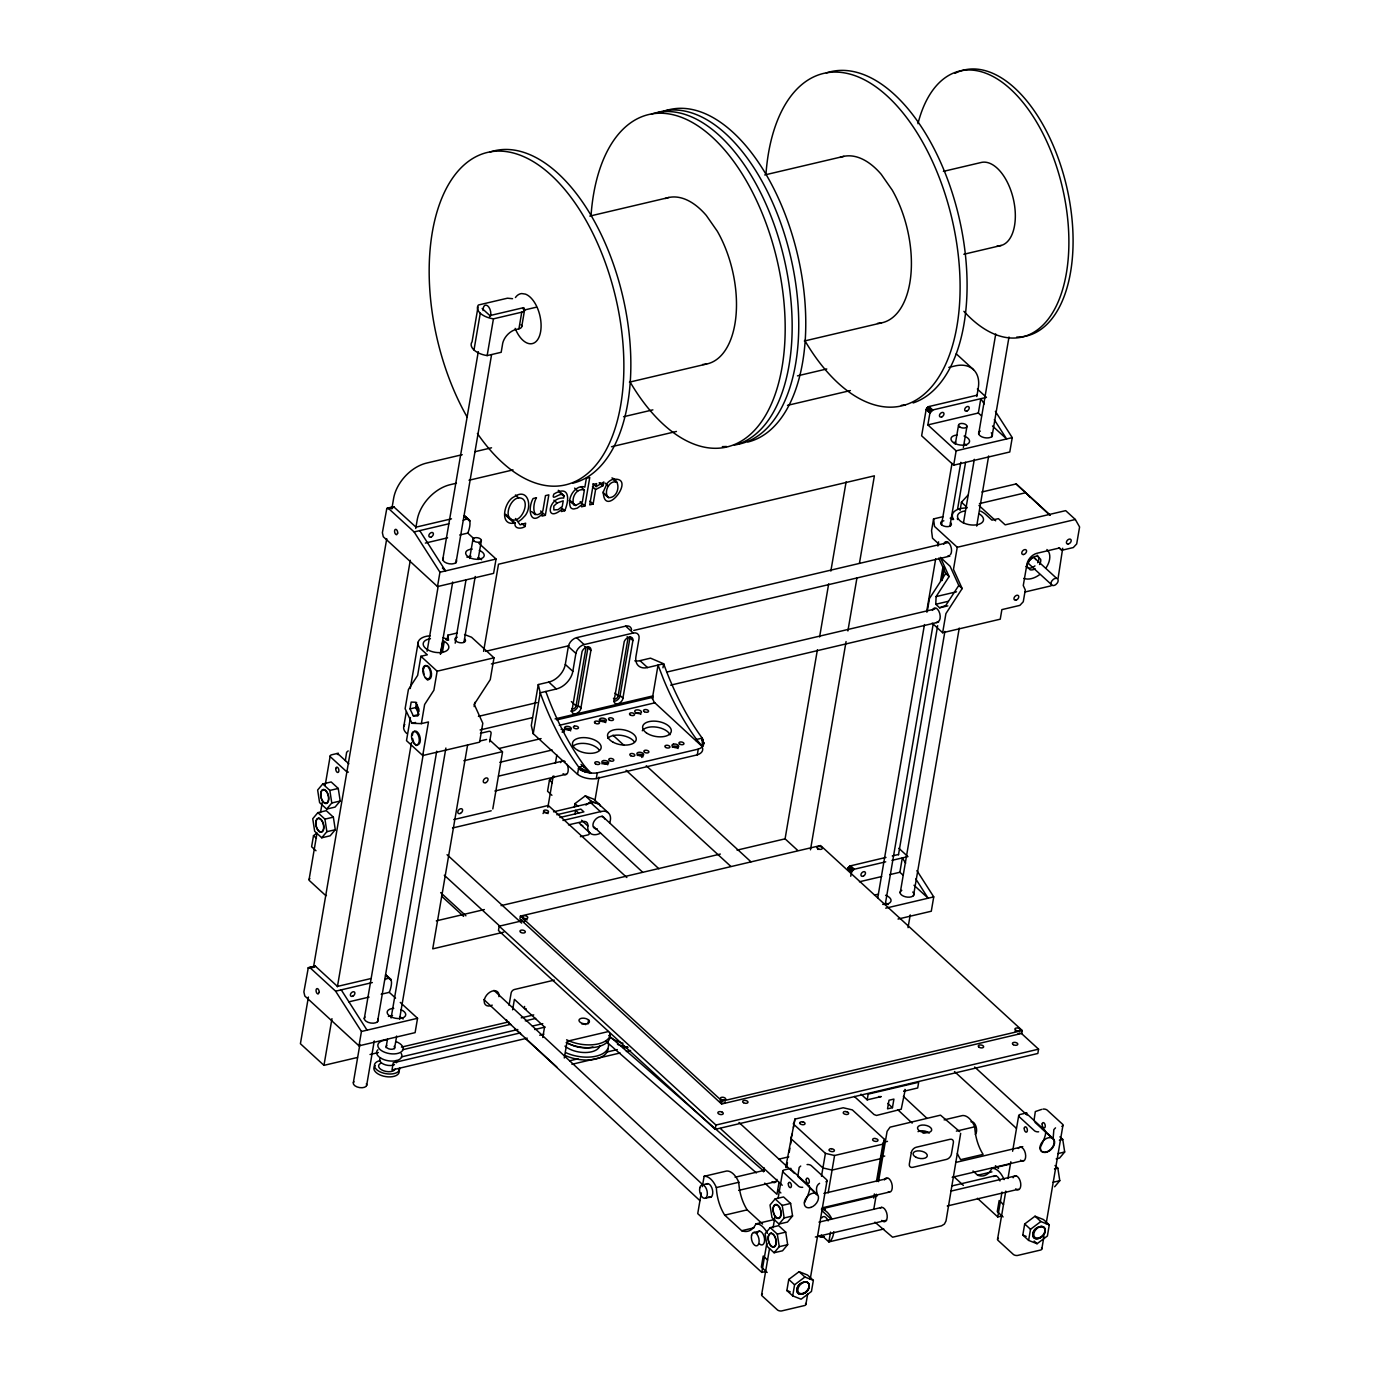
<?xml version="1.0" encoding="UTF-8"?>
<svg xmlns="http://www.w3.org/2000/svg" width="1380" height="1380" viewBox="0 0 1380 1380"><rect width="100%" height="100%" fill="white"/><g stroke="black" fill="none" stroke-linecap="round" stroke-linejoin="round"><path stroke-width="1.5" d="M505.632 514.309L515.068 522.951C513.722 529.144 521.588 529.092 525.09 526.47L525.642 523.175L520.122 524.831L515.465 518.5M338.1 754.636L336.944 753.532M570.682 711.062A5.572 3.692 -47.5 0 0 577.875 706.629L588.087 646.806M590.882 650.428L590.916 649.394A5.572 3.692 -47.5 0 0 587.104 646.979A5.572 3.692 -47.5 0 0 582.084 651.481L571.855 711.304A5.572 3.692 -47.5 0 0 575.684 713.736A5.572 3.692 -47.5 0 0 580.704 709.234L590.882 650.428L588.053 647.841M613.807 701.299A5.486 3.64 -47.5 0 0 619.879 696.745L630.108 636.939M632.885 640.562L632.937 639.544A5.486 3.64 -47.5 0 0 629.159 637.146A5.486 3.64 -47.5 0 0 624.226 641.579L614.014 701.385A5.486 3.64 -47.5 0 0 617.774 703.766A5.486 3.64 -47.5 0 0 622.708 699.332L632.885 640.562L630.056 637.957M790.671 1169.792L789.515 1168.688M1026.599 1114.298L1025.444 1113.212M947.853 605.872L939.625 607.804L935.761 604.268L936.106 596.591L949.112 576.564L940.418 557.399L950.096 566.266L958.79 585.431L962.17 588.553L945.921 613.582L942.644 632.73L1000.241 619.189L1001.88 609.615L1019.889 605.372L1023.27 601.749L1025.288 589.967L1023.27 585.534L1026.944 564.127A10.522 6.969 -47.5 0 1 1037.087 553.242L1059.409 547.998L1061.789 550.275L1073.312 547.55L1076.693 543.927L1079.591 526.988L1075.348 519.501L1065.67 510.635L1005.175 524.849L998.413 518.639L991.927 520.157L985.631 514.395A18.406 9.626 9.7 0 0 980.628 511.118M563.903 496.334L563.696 498.059C548.153 496.559 544.324 524.245 561.764 509.358L561.384 511.532L564.748 510.738C569.923 498.611 569.147 484.725 553.863 494.075C550.292 502.941 562.54 489.538 563.903 496.334L559.193 492.005M799.745 1123.079L800.02 1122.389A2.76 1.449 9.7 0 1 802.125 1121.75M395.56 998.102L389.281 992.341C391.385 987.562 394.525 974.125 384.779 979.628M474.065 538.856L467.786 533.094C469.873 528.316 473.03 514.878 463.283 520.381M316.952 833.072L313.502 835.659L311.604 846.751L315.986 850.753M309.068 879.629L316.952 833.52M320.522 812.561L322.316 802.091M325.18 785.324L330.2 755.964M308.396 997.05L300.409 1043.728L323.972 1065.343L357.472 1057.459M386.745 538.683L313.467 967.328L309.758 968.191M391.817 508.979L393.628 498.37A34.155 22.632 -47.5 0 1 426.593 463.076L462.214 454.693M323.972 1065.343L331.959 1018.664M337.393 986.821L410.291 560.297M415.742 528.471L417.191 519.984A34.155 22.632 -47.5 0 1 450.156 484.691L456.435 483.207M403.771 726.536L406.289 711.752M410.274 688.517L418.226 642.045M477.998 307.05L472.081 341.757A17.078 8.918 9.7 0 0 487.157 355.591L501.182 352.297L502.406 345.121A14.093 9.332 -47.5 0 1 517.241 329.234L518.914 328.837A6.486 3.398 9.7 0 0 521.123 324.766M410.015 708.889L411.171 702.092L415.622 702.248L418.916 709.182L417.743 715.996L413.293 715.841L410.015 708.889L415.69 707.561L416.57 702.455M410.429 717.548L406.496 740.646L422.729 755.533L479.584 742.164L482.81 723.258L474.22 704.335L490.262 679.633L493.988 657.812L471.546 637.232L464.525 634.524M430.18 635.801A18.164 9.488 9.7 0 0 421.09 649.1L427.3 654.793L420.9 656.293L417.657 675.338L408.394 689.603L405.116 708.734L412.016 723.31L421.366 723.62L428.473 721.947L422.729 755.533M473.995 350.003L480.275 313.243M358.99 1045.833L361.439 1031.481L335.616 991.185L309.931 967.639L308.292 967.777L303.876 991.944L304.808 995.998L358.99 1045.833L415.104 1032.637L417.554 1018.285L400.269 1002.432M437.495 586.569L439.944 572.217L414.121 531.938L388.436 508.392L386.797 508.53L382.381 532.697L383.295 536.751L437.495 586.569L493.591 573.373L496.058 559.038L478.774 543.185M353.366 1082.541L359.904 1044.298M364.268 1018.802L411.481 742.595M427.093 651.239L437.978 587.5M442.704 559.866L478.291 351.659M421.366 723.62L424.626 704.49L433.889 690.224L437.149 671.198L420.9 656.293M487.157 355.591L493.436 318.849A17.078 8.918 9.7 0 1 478.36 305.014L507.443 298.201L512.549 298.701M366.632 1085.56L374.256 1040.951M377.534 1021.821L423.281 754.118M440.358 654.258L452.709 582.015M455.969 562.902L491.573 354.677M440.617 653.913L442.756 641.372L444.136 642.08L442.359 652.533M447.224 639.061L447.879 635.18L457.349 632.954M386.038 1047.662L387.487 1039.192M391.109 1018.009L436.718 751.186M455.193 643.184L466.043 579.652M469.666 558.469L472.926 539.408M394.49 1048.731L396.664 1036.035M399.562 1019.096L445.895 748.029M463.991 642.131L475.22 576.478M478.118 559.538L481.379 540.477M518.914 328.837L521.761 312.173A6.486 3.398 9.7 0 0 523.555 307.671L489.883 315.589L482.155 308.499M521.744 326.577L524.59 309.913M467.613 744.855L432.734 948.853L503.752 932.156M474.151 706.595L474.875 702.351M483.587 651.36L498.491 564.23L874.385 475.824L859.499 562.954M489.641 741.905L491.056 733.556A3.416 2.26 -47.5 0 0 488.744 731.348L480.413 733.298M492.798 808.956L502.561 751.807L489.917 740.215M545.341 515.309L548.843 494.834L545.48 495.627L542.857 510.911C532.68 522.244 532.007 504.925 536.475 497.732L533.111 498.525C527.384 508.289 529.955 526.918 542.357 513.826L541.978 516.103L545.341 515.309L540.632 510.98M631.16 628.28A8.539 5.658 -47.5 0 0 625.692 626.123L576.599 637.664A8.539 5.658 -47.5 0 0 568.353 646.495L565.3 664.436A17.078 11.316 -47.5 0 1 548.809 682.082L538.286 684.549L531.3 725.449L533.232 733.694L577.53 774.318A15.37 8.039 9.7 0 0 596.281 778.596L697.28 754.86A15.37 8.039 9.7 0 0 702.213 747.167M522.244 920.77L499.198 926.187L498.456 930.5L715.22 1129.34L1037.829 1053.475L1038.571 1049.162L1021.166 1033.206M533.232 733.694L540.218 692.795L538.286 684.549M581.239 487.123L584.378 490.004L582.36 501.82L575.633 505.459L569.284 500.612M584.879 506.011L589.76 477.497L586.379 478.274L584.861 487.157A11.057 7.331 -47.5 0 0 578.444 487.502C571.63 490.952 567.629 500.164 570.527 507.305A7.814 5.175 -47.5 0 0 573.89 508.979L577.254 508.168L581.86 504.718L581.515 506.805L584.879 506.011L580.169 501.682M520.415 916.113L519.915 918.977L721.602 1104L1021.787 1033.396L1022.27 1030.532L820.582 845.526L520.415 916.113L722.102 1101.119L1022.27 1030.532M596.091 486.64L596.609 483.604L593.245 484.397L589.743 504.856L593.124 504.062L595.608 489.538L603.215 485.605L603.836 482L596.091 486.64L592.952 483.759M509.03 1005.33L511.135 993.014A3.416 2.26 -47.5 0 1 514.43 989.495L554.243 980.128M554.605 776.302L549.447 780.166L547.55 791.258L551.914 795.277M512.618 1009.815L514.412 999.344L544.565 1027.013L542.771 1037.484M547.86 807.386L553.242 775.94M555.381 763.364L556.813 754.981M545.825 691.466A199.03 106.795 76.8 0 0 584.361 765.831L590.657 772.99L580.997 770.161L578.755 767.142A199.03 106.795 76.8 0 1 540.218 692.795L556.347 689A17.078 11.316 -47.5 0 0 572.838 671.353L575.891 653.413A8.539 5.658 -47.5 0 1 584.137 644.581L633.23 633.041A8.539 5.658 -47.5 0 1 639.026 638.561L635.956 656.5A17.078 11.316 -47.5 0 0 647.531 667.558L663.659 663.763A199.03 106.795 76.8 0 0 702.196 738.128L703.697 743.303L702.386 746.718L654.862 702.834A5.123 2.743 76.8 0 1 652.775 695.934L555.105 718.911M571.682 708.578A2.898 1.932 -47.5 0 0 574.184 708.509A2.898 1.932 -47.5 0 0 576.047 705.905L585.862 648.497A2.898 1.932 -47.5 0 0 584.482 646.547M577.53 774.318L578.755 767.142L584.361 765.831L584.12 767.263L590.657 772.99L578.755 767.142L585.568 771.972L578.513 768.591L580.997 770.161A15.37 8.039 9.7 0 0 597.264 772.869L698.263 749.116A15.37 8.039 9.7 0 0 703.697 743.303L702.196 738.128L696.572 739.439L696.331 740.87M574.356 807.3L574.977 803.609L585.31 795.846L593.745 799.193L599.576 804.54L591.14 801.193L585.31 795.846M574.942 814.321L575.633 810.319L578.634 813.079M596.281 778.596L597.264 772.869M595.004 800.227L598.937 777.182M613.462 698.28A2.898 1.932 -47.5 0 0 615.946 698.78A2.898 1.932 -47.5 0 0 618.119 696.003L627.934 638.595A2.898 1.932 -47.5 0 0 627.107 636.767M564.282 1058.012L567.145 1041.262L608.477 1031.533M588.018 1023.926L588.536 1019.992M641.769 757.465L642.269 754.601L638.561 754.274M652.292 698.815L658.053 665.074L663.349 678.839A199.03 106.795 76.8 0 0 696.572 739.439L702.386 746.718L702.196 738.128L703.697 743.303L701.937 739.559L703.196 741.422M662.969 667.799L663.659 663.763L650.515 658.157L639.992 660.641A17.078 11.316 -47.5 0 1 634.8 660.813M697.28 754.86L698.263 749.116M701.282 1192.889L697.728 1213.624L761.812 1272.412L765.9 1271.463M702.334 1186.679L704.111 1176.312L726.553 1171.034A19.751 10.591 76.8 0 1 738.8 1182.281A32.447 17.405 76.8 0 0 747.167 1209.863L762.588 1224.026M715.22 1129.34L715.944 1125.045L499.198 926.187M721.602 1104L722.102 1101.119M797.657 850.356L785.082 838.833L817.409 649.704M819.599 636.956L828.673 583.843M830.846 571.096L846.113 481.844M810.474 849.821L846.061 641.579M847.889 630.953L856.963 577.823M761.812 1272.412L766.78 1243.397M779.01 1182.367L776.957 1194.321L764.744 1183.126M761.622 1294.785L769.505 1248.676M773.093 1227.717L774.87 1217.229M778.096 1198.375L782.753 1171.12M785.755 1167.411L794.897 1119.111L843.197 1107.76L852.34 1109.899L884.563 1139.449L877.456 1180.97M786.738 1166.842L787.445 1162.702M789.222 1152.352L789.929 1148.195M790.636 1144.055L791.344 1139.915M793.466 1127.443L794.897 1119.111M786.876 1290.524L788.756 1279.433L799.089 1271.687L807.524 1275.034L813.355 1280.364L811.457 1291.456L801.125 1299.201L792.689 1295.872L786.876 1290.524L790.24 1291.87M792.689 1295.872L794.587 1284.78L804.92 1277.035L813.355 1280.364M943.178 516.655L933.57 518.914L931.552 530.696L932.501 538.2L938.797 543.979M821.497 1176.226L825.413 1153.37L793.207 1123.82M805.886 1304.393L807.68 1293.923M810.198 1279.243L827.034 1180.728M877.697 898.139L924.462 624.553M926.635 611.84L935.692 558.814M937.865 546.083L938.59 541.857M941.505 524.883L952.01 463.387M955.27 444.291L958.531 425.213M927.17 611.892L929.465 598.489L945.714 573.459L938.762 558.124M828.173 1192.889L834.572 1155.509L882.872 1144.158L884.563 1139.449M995.394 411.361L1012.247 437.632L1009.781 451.984L953.684 465.181L956.133 450.829L927.86 424.902L929.913 413.034L933.122 409.877L986.424 397.354L977.351 389.039M885.425 903.452L933.277 623.519M940.522 581.101L942.695 568.37M949.94 525.952L960.825 462.334M963.361 447.482L966.983 426.282M941.833 579.514L943.989 566.921M830.519 1232.133L828.845 1241.914L883.821 1228.994M942.178 580.462L944.334 567.87M898.466 854.875L937.641 625.709M957.599 508.996L965.569 462.3M976.816 396.526L978.265 388.039A34.155 22.632 -47.5 0 0 955.115 365.924L948.836 367.408M960.066 510.428L961.463 502.251L967.863 495.282M903.003 875.144L899.864 872.264L902.313 857.912L905.677 863.173M981.491 415.898L978.351 413.017L980.818 398.665L984.182 403.926M933.57 518.914L934.519 526.418L957.254 547.274L953.477 569.371L962.17 588.553M900.226 892.756L944.903 631.419M963.43 523.072L974.315 459.333M978.679 433.82L995.739 333.977M878.681 1096.514A3.416 1.777 9.7 0 0 881.216 1096.565L867.192 1099.86L868.175 1094.116L918.666 1082.248L917.7 1087.975L903.659 1091.287A3.416 1.777 9.7 0 0 904.97 1089.355M908.04 927.653L910.231 914.906M913.491 895.775L959.255 628.073M976.695 526.091L988.667 455.969M991.944 436.856L1009.004 336.996M873.644 1198.099L874.351 1193.959M876.473 1181.522L882.872 1144.158M873.851 1208.88L876.352 1194.2M878.508 1181.625L887.099 1131.324L890.066 1127.167L940.505 1115.161L959.721 1131.635M892.446 1107.692L893.912 1099.084L889.013 1100.24L887.53 1108.847L892.446 1107.692L887.771 1103.414M916.906 870.608L933.742 896.879L931.293 911.231L898.035 919.063M905.09 1090.303L901.226 1109.227L876.507 1115.454L874.058 1114.54L854.324 1096.445M1062.703 548.24L1057.908 579.479A4.071 2.708 -47.5 0 1 1057.339 582.964L1055.855 584.551A4.347 2.881 -47.5 0 1 1052.353 585.413L1028.773 563.816A4.071 2.708 -47.5 0 1 1029.325 560.315L1030.826 558.727A4.347 2.881 -47.5 0 1 1034.327 557.865L1056.821 578.513A4.347 2.881 -47.5 0 0 1053.32 579.376L1051.836 580.963A4.071 2.708 -47.5 0 0 1051.267 584.447L1051.715 585.034M1001.828 1215.97L997.757 1216.936L1002.001 1192.061M997.55 1239.309L1005.796 1191.095M1007.952 1178.52L1010.816 1161.753M1012.61 1151.265L1018.699 1115.644M1022.804 1235.048L1024.702 1223.957L1035.034 1216.211L1043.47 1219.541L1049.283 1224.888L1047.403 1235.98L1037.07 1243.725L1028.618 1240.396L1022.804 1235.048L1026.168 1236.377M1028.618 1240.396L1030.515 1229.304L1040.848 1221.542L1049.283 1224.888M1041.831 1248.917L1043.97 1236.342M1046.126 1223.767L1062.962 1125.252M977.04 395.215L928.981 406.531L926.135 409.584L921.633 435.787L953.684 465.181M850.718 876.231L851.719 871.522L854.255 869.245L885.719 861.827M804.505 1202.618L807.197 1197.012C806.334 1198.34 811.354 1188.525 809.284 1186.162L790.43 1168.877M391.989 508.064L394.042 507.081L415.966 527.16L451.484 518.828M885.995 857.411L850.097 865.95L847.648 868.831L851.408 872.281M792.396 1133.705L790.706 1138.397L822.911 1167.946L832.071 1170.085L880.371 1158.734L882.062 1154.042M616.67 482.224C609.046 479.481 602.957 493.264 608.684 497.628C618.499 498.18 621.863 481.223 611.944 477.911M958.79 585.431L945.783 605.458L939.625 607.804M313.743 966.707L315.537 966.328L337.462 986.407L370.892 978.558M322.765 783.943L317.642 790.033L319.591 802.591L326.646 809.077L335.064 807.093L340.204 801.021L338.255 788.446L331.183 781.96L322.765 783.943L329.837 790.43L331.787 802.988L326.646 809.077M317.866 812.648L312.743 818.72L314.674 831.295L321.747 837.781L330.165 835.797L335.288 829.725L333.356 817.15L326.284 810.664L317.866 812.648L324.938 819.134L326.87 831.692L321.747 837.781M775.146 1198.927L770.023 1204.999L771.955 1217.574L779.027 1224.043L787.445 1222.076L792.568 1215.987L790.619 1203.429L783.564 1196.943L775.146 1198.927L782.218 1205.413L784.15 1217.971L779.027 1224.043M770.23 1227.631L765.107 1233.703L767.056 1246.261L774.111 1252.747L782.529 1250.78L787.67 1244.691L785.72 1232.133L778.648 1225.647L770.23 1227.631L777.302 1234.117L779.252 1246.675L774.111 1252.747M1059.926 1136.844L1062.755 1139.431L1064.687 1151.99L1059.564 1158.079L1056.2 1158.872M1054.648 1186.783L1059.788 1180.694L1057.839 1168.135L1055.01 1165.548M584.378 490.004C576.254 487.589 570.785 498.56 573.994 504.925M585.965 805.075L591.14 801.193M1034.948 565.904L1033.275 567.077A8.315 5.503 -47.5 0 1 1028.203 568.025L1025.944 566.404M557.072 503.062L553.794 506.081L553.863 509.945L558.089 509.651L562.246 506.495L563.23 500.802L557.072 503.062L553.932 500.181M947.594 556.278L949.561 555.329M936.261 622.587L938.227 621.638A7.107 3.812 76.8 0 0 938.866 611.185A7.107 3.812 76.8 0 0 932.466 610.391M553.535 811.82L591.261 802.901A13.662 9.056 -47.5 0 1 600.266 805.937M348.174 750.893L346.639 752.273L345.345 760.553M800.728 1166.048L799.193 1167.428L797.916 1175.708M819.582 1183.333C810.819 1188.87 825.326 1204.24 809.336 1186.973M1055.51 1127.857L1053.854 1129.616L1053.13 1138.69A8.539 5.658 -47.5 0 1 1049.404 1150.903A8.539 5.658 -47.5 0 1 1040.451 1147.125L1043.125 1141.536C1042.262 1142.847 1047.282 1133.032 1045.212 1130.686L1026.358 1113.384M672.336 747.218L672.991 746.994A3.416 1.777 9.7 0 1 678.08 748.529M518.57 497.87C509.324 498.974 502.441 520.45 514.792 520.053C524.003 518.914 530.92 497.404 518.57 497.87L515.43 494.989M817.684 849.407L817.788 849.373A2.726 1.432 9.7 0 1 819.134 849.338M338.359 753.204L331.338 754.877A3.416 1.777 9.7 0 0 330.769 757.154L346.121 771.213A3.416 1.777 9.7 0 0 348.433 772.11M790.913 1168.36L783.892 1170.016A3.416 1.777 9.7 0 0 783.323 1172.31L798.675 1186.369A3.416 1.777 9.7 0 0 802.712 1187.283M1026.841 1112.867L1019.837 1114.54A3.416 1.777 9.7 0 0 1019.268 1116.834L1034.603 1130.876A3.416 1.777 9.7 0 0 1038.64 1131.807M892.274 855.945L898.535 854.462M589.795 216.091L669.024 197.444M764.71 174.95L843.939 156.32M943.385 171.379L980.783 162.581A42.694 22.908 76.8 0 1 1013.903 201.584A42.694 22.908 76.8 0 1 997.205 245.881M523.917 310.12L536.475 307.171M493.436 318.849L521.761 312.173M963.827 254.265L1001.207 245.468M629.418 382.156L706.577 364.01M804.333 341.015L881.492 322.886M474.789 451.743L491.539 447.793M623.553 416.743L652.878 409.86M797.468 375.86L826.793 368.96M469.01 480.24L513.015 469.907M611.495 446.741L676.442 431.457M787.497 405.358L850.356 390.575M387.435 508.133L393.041 506.822M386.797 508.53L393.783 506.926M388.436 508.392L394.042 507.081M388.366 508.616L392.11 507.736M414.121 531.938L448.759 523.796M425.368 543.065L447.586 537.838M459.695 534.991L467.786 533.094M927.86 424.902L978.351 413.017M518.621 521.381A12.075 8.004 -47.5 0 0 523.572 517.241C533.042 509.134 529.075 486.467 514.067 496.834C504.045 501.25 498.663 526.798 515.068 522.951M439.944 572.217L496.058 559.038M956.133 450.829L1012.247 437.632M981.939 491.97L1016.163 483.932L1050.059 515.033M979.455 503.597L1025.737 492.712L1030.187 497.128M485.519 651.343L948.198 542.53M957.254 547.274L1075.348 519.501M437.149 671.198L493.988 657.812M491.384 663.935L568.853 645.719M633.748 630.453L949.871 556.123M413.293 715.841L418.985 714.512L415.69 707.561M936.106 596.591L956.513 591.796M412.016 723.31L415.57 722.482M935.761 604.268L948.095 601.352M478.429 716.375L537.044 702.593M666.851 672.06L934.829 609.046M1024.909 592.003L1051.077 585.845M480.102 729.951L532.439 717.652M670.611 685.153L938.59 622.139M556.675 719.912L652.533 697.366M480.361 740.922L486.605 739.456M559.28 725.311L654.862 702.834M499.215 748.443L541.081 738.593M329.837 790.43L338.255 788.446M463.818 760.742L501.285 751.928M499.802 762.312L552.138 749.995M331.787 802.988L340.204 801.021M498.491 776.147L563.385 760.898M324.938 819.134L333.356 817.15M494.885 791.016L566.076 774.266M326.87 831.692L335.288 829.725M453.761 819.582L491.211 810.784M452.502 828L548.309 805.471L626.848 877.508M556.83 814.735L580.859 809.094L583.878 811.854L559.849 817.512M562.971 820.462L601.111 811.492M580.394 836.677L588.122 834.866A3.416 1.777 9.7 0 0 588.915 832.813M436.322 920.857L484.345 909.558M501.061 905.625L720.343 854.065M737.058 850.132L785.082 838.833M308.482 967.604L315.037 966.086M308.137 968.018L315.278 966.173M309.931 967.639L315.537 966.328M335.616 991.185L372.341 982.56M891.946 860.361L907.919 856.601L898.846 848.286M348.881 1001.846L369.081 997.102M381.19 994.238L389.281 992.341M859.464 881.768L881.682 876.542M889.755 874.644L899.864 872.264M361.439 1031.481L417.554 1018.285M885.719 908.178L933.742 896.879M521.243 1017.853L533.732 1014.904M370.03 1054.51L378.396 1052.543M401.425 1047.127L508.202 1022.011M402.529 1049.749L510.704 1024.305M525.28 1020.872L535.682 1018.423M401.304 1056.925L517.811 1029.515M532.37 1026.099L542.771 1023.649M520.139 1032.947L393.231 1062.79L392.006 1069.966L527.229 1038.157M534.698 1029.515L545.1 1027.082M539.718 1035.224L543.875 1034.241M569.75 1060.754L578.03 1058.805M606.959 1052.009L617.291 1049.576M623.484 1048.11L627.624 1047.144M571.941 1064.308L620.138 1052.975M626.417 1051.491L630.608 1050.508M715.944 1125.045L1038.571 1049.162M944.127 1119.87L962.481 1115.558A19.751 10.591 76.8 0 1 974.746 1126.787A32.447 17.405 76.8 0 0 983.112 1154.387L960.67 1159.666A32.447 17.405 76.8 0 1 957.375 1153.559M778.613 1159.217L788.791 1156.82M701.713 1185.075L707.975 1183.609M735.109 1177.226L764.33 1170.344M883.303 1142.364L887.478 1141.381M922.961 1133.049L927.136 1132.066M704.111 1176.312A19.751 10.591 76.8 0 1 716.358 1187.559L738.8 1182.281M956.375 1131.117L974.746 1126.787M705.232 1198.254L711.494 1196.788M738.628 1190.405L776.198 1181.573M880.561 1157.027L884.735 1156.043M716.358 1187.559A32.447 17.405 76.8 0 0 724.724 1215.142L747.167 1209.863M823.877 1193.441L886.685 1178.675M955.771 1162.426L1022.77 1146.677M782.218 1205.413L790.619 1203.429M1059.374 1140.225L1062.755 1139.431M822.359 1207.811L889.358 1192.061M952.166 1177.278L1023.339 1160.545M724.724 1215.142L741.698 1230.719A32.447 17.405 76.8 0 0 755.947 1223.87L774.301 1219.541M973.003 1170.982L977.627 1175.225A32.447 17.405 76.8 0 0 991.875 1168.377L1010.246 1164.065M822.342 1208.725L877.335 1195.787M784.15 1217.971L792.568 1215.987M1057.96 1153.577L1064.687 1151.99M741.698 1230.719L753.929 1227.838M977.627 1175.225L991.909 1171.862M753.497 1232.582L759.759 1231.115M951.786 1185.955L995.618 1175.639M818.961 1222.145L881.768 1207.379M950.855 1191.13L1015.766 1175.863M777.302 1234.117L785.72 1232.133M1054.475 1168.929L1057.839 1168.135M815.356 1236.998L886.547 1220.265M947.267 1205.982L1018.44 1189.249M779.252 1246.675L787.67 1244.691M1053.044 1182.281L1059.788 1180.694M1041.641 1109.399L1035.328 1111.573L1033.982 1120.681M568.491 824.861L583.171 821.497A7.228 4.795 -47.5 0 1 587.863 825.999A13.662 9.056 -47.5 0 0 600.593 833.123M956.961 435.045L954.839 435.39A9.384 4.899 9.7 0 0 953.804 442.842A9.384 4.899 9.7 0 0 967.966 443.808A9.384 4.899 9.7 0 0 964.085 436.028M878.474 894.292L876.335 894.637A9.384 4.899 9.7 0 0 874.575 895.31M1044.281 1130.496L1045.212 1130.686M808.352 1185.972L809.284 1186.162M466.009 517.793L464.025 515.879L469.786 521.243M387.504 977.04L385.52 975.125L391.282 980.49M599.11 720.05L604.63 720.308M673.578 746.028L677.287 746.339M603.543 762.519L607.269 762.881M564.437 728.192L570.009 728.709M845.837 1111.624L847.182 1111.918M802.263 1121.871L803.609 1122.164M875.196 1138.552L876.559 1138.862A2.588 1.363 9.7 0 1 878.008 1140.191L877.732 1140.88A2.76 1.449 9.7 0 1 875.507 1141.398L874.161 1141.105A2.76 1.449 9.7 0 1 872.557 1139.656M831.623 1148.798L832.968 1149.109A2.76 1.449 9.7 0 1 834.434 1150.42L834.141 1151.127A2.76 1.449 9.7 0 1 831.916 1151.645L830.57 1151.351A2.76 1.449 9.7 0 1 828.966 1149.919L829.397 1149.333A2.76 1.449 9.7 0 1 831.485 1148.678M825.413 1153.37L834.572 1155.509M821.687 1208.604L825.344 1209.466M950.199 518.173L953.597 519.484A18.406 9.626 9.7 0 1 967.018 507.978M445.792 639.527L447.172 640.234M556.847 1067.033L526.004 1038.95M578.513 768.591L580.997 770.161M608.684 1035.483L764.089 1171.396M605.837 1041.245L756.395 1172.914M1020.579 1160.097L1021.131 1160.597A7.176 3.847 76.8 0 0 1025.357 1153.283A7.176 3.847 76.8 0 0 1018.319 1148.488M956.237 353.815L973.521 369.668M992.496 425.989L1006.624 438.961L994.29 419.693M1049.956 515.258L1016.163 483.932M928.981 406.531L932.742 409.998M928.602 406.703L932.38 410.153M928.24 406.893L932 410.36M927.878 407.135L931.655 410.602M927.533 407.428L931.31 410.878M927.222 407.738L931 411.188M926.929 408.066L930.707 411.533M926.67 408.428L930.448 411.896M926.463 408.808L930.224 412.258M926.273 409.187L930.051 412.655M926.135 409.584L929.913 413.034M1059.029 547.739L1061.789 550.275M978.955 505.459L995.687 520.812M961.463 502.251L966.932 507.271M945.714 573.459L949.112 576.564M932.173 623.139L942.644 632.73M612.686 478.964L615.842 481.844M605.268 483.155L608.408 486.036M600.076 482.724L603.215 485.605M599.127 482.81L602.266 485.691M603.957 493.316L608.684 497.628M603.129 492.902L607.838 497.231M592.468 486.657L595.608 489.538M589.967 501.182L593.124 504.062M574.615 488.106L577.754 490.987M570.923 501.147L575.633 505.459M558.262 490.297L563.782 495.541M569.992 501.009L574.701 505.339M561.591 507.857L564.748 510.738M531.576 511.514L535.268 514.723M521.951 523.589L525.09 526.47M913.991 885.236L928.136 898.208L915.785 878.939M504.804 514.499L514.24 523.141M625.692 626.123L633.23 633.041M639.992 660.641L647.531 667.558M850.477 865.795L854.255 869.245M850.097 865.95L853.875 869.4M849.735 866.14L853.513 869.607M849.373 866.399L853.15 869.849M849.045 866.675L852.806 870.125M848.717 866.985L852.495 870.435M848.424 867.33L852.202 870.78M464.991 515.999L469.614 520.26M464.37 515.879L469.718 520.57M848.165 867.675L851.943 871.142M847.958 868.055L851.719 871.522M847.769 868.434L851.546 871.901M576.599 637.664L584.137 644.581M568.353 646.495L575.891 653.413M620.207 695.658L623.036 698.245M614.98 693.122L618.119 696.003M565.3 664.436L572.838 671.353M442.411 568.025L445.55 570.906L419.727 530.61M1042.124 1128.599L1053.613 1138.948M612.944 735.178L624.036 745.355M646.254 765.727L750.962 861.793M974.677 1067.016L1027.031 1115.04M1034.966 1122.32L1052.423 1138.328M578.186 705.542L581.014 708.13M571.337 701.575L576.047 705.905M548.809 682.082L556.347 689M626.054 770.264L730.762 866.33M954.477 1071.535L1016.353 1128.305M581.049 764.451L584.12 767.263M995.446 1165.703L998.534 1168.532M598.799 804.057L608.218 812.716M591.019 803.005L600.438 811.647L603.56 811.147A13.662 9.056 -47.5 0 1 609.667 822.894M1035.034 1216.211L1040.848 1221.542M549.447 780.166L552.345 782.84M574.977 803.609L577.892 806.282M1003.519 1204.533L999.155 1200.531L997.257 1211.623L1003.088 1216.953M1024.702 1223.957L1030.515 1229.304M581.584 820.238L587.863 825.999M425.23 677.891L427.61 680.081L429.56 679.15A7.003 3.761 76.8 0 0 429.956 668.403A7.003 3.761 76.8 0 0 423.677 668.886M580.67 824.498L590.088 833.141M1034.155 1241.051L1037.07 1243.725M953.994 1176.778L963.361 1185.385M977.437 1198.289L997.757 1216.936M860.982 1094.15L867.192 1099.86M874.92 1222.145L892.584 1237.205L941.522 1225.837L944.403 1224.06L945.99 1221.041L960.67 1133.36M337.876 753.721L348.864 763.813M447.051 854.686L521.623 923.099M738.99 1122.492L794.518 1173.431M797.692 1176.347L816.736 1193.821M821.842 1210.605L830.984 1218.988M444.291 875.231L499.836 926.17M720.36 1128.478L782.236 1185.248M777.699 1190.026L780.873 1192.941M821.204 1234.928L828.845 1241.914A18.578 9.971 76.8 0 0 833.761 1231.702M440.669 892.636L465.923 915.803M441.583 896.172L463.577 916.355M799.089 1271.687L804.92 1277.035M313.502 835.659L316.417 838.333M767.591 1260.026L763.226 1256.007L761.329 1267.099L767.159 1272.446M788.756 1279.433L794.587 1284.78M507.047 1021.545L510.203 1024.443M514.947 1028.807L521.261 1034.603M386.193 975.16L391.109 979.524M385.865 975.125L391.264 980.145M602.146 815.96L658.916 868.814M903.365 1096.341L927.015 1118.369M593.59 826.568L642.494 872.074M897.966 1109.899L912.163 1123.113M493.954 990.357L702.127 1184.126M483.828 999.5L699.884 1200.617M1037.277 555.209L1038.76 557.589A7.763 5.141 -47.5 0 1 1037.639 562.747M1034.966 558.245L1035.397 558.831A4.071 2.708 -47.5 0 1 1035.621 559.59M1046.937 549.499L1048.852 552.138A18.164 12.041 -47.5 0 1 1046.144 567.732M341.24 989.874L367.046 1030.153M952.252 518.621L952.58 519.57M957.323 518.587L957.634 519.536M447.879 635.18L448.517 640.234A18.164 9.488 9.7 0 0 443.049 637.629M492.246 1005.14A8.884 5.882 -47.5 0 1 484.19 1001.363A8.884 5.882 -47.5 0 1 492.229 991.082A8.884 5.882 -47.5 0 1 498.887 996.653M394.473 1064.653A8.539 4.468 9.7 0 1 383.416 1064.084A8.539 4.468 9.7 0 1 380.518 1057.994M396.095 1060.427A8.539 4.468 9.7 0 1 396.388 1062.79M366.39 1083.68A6.831 3.571 9.7 0 1 359.576 1087.595A6.831 3.571 9.7 0 1 353.936 1081.713M483.069 310.552A6.831 3.657 76.8 0 1 487.571 305.774A6.831 3.657 76.8 0 1 490.486 316.193M582.757 825.671A13.662 9.056 -47.5 0 1 579.186 822.635M604.733 819.013A7.176 4.744 -47.5 0 0 600.593 816.563L599.041 816.96A7.176 4.744 -47.5 0 0 593.003 824.222A7.176 4.744 -47.5 0 0 597.247 828.845M543.082 813.562A2.553 1.346 9.7 0 1 545.117 812.389A2.553 1.346 9.7 0 1 548.015 813.631M807.076 1164.565A3.416 1.777 9.7 0 1 811.112 1165.496L826.689 1179.779A3.416 1.777 9.7 0 1 825.895 1181.832M805.541 1303.445A3.416 1.777 9.7 0 1 804.747 1305.497L781.58 1310.948A3.416 1.777 9.7 0 1 777.544 1310.034L761.967 1295.751A3.416 1.777 9.7 0 1 762.45 1293.819M1043.004 1109.089A3.416 1.777 9.7 0 1 1047.041 1110.003L1062.617 1124.286A3.416 1.777 9.7 0 1 1061.824 1126.356M1041.469 1247.951A3.416 1.777 9.7 0 1 1040.692 1250.021L1017.509 1255.472A3.416 1.777 9.7 0 1 1013.472 1254.541L997.895 1240.258A3.416 1.777 9.7 0 1 998.378 1238.326M1013.144 1177.761A7.176 3.847 76.8 0 1 1018.406 1177.52A7.176 3.847 76.8 0 1 1020.562 1186.973A7.176 3.847 76.8 0 1 1015.663 1188.853M309.896 878.663A3.416 1.777 9.7 0 0 309.413 880.595L324.973 894.878A3.416 1.777 9.7 0 0 326.439 895.568M567.008 764.279A7.176 3.847 76.8 0 1 567.698 772.748A7.176 3.847 76.8 0 1 563.109 773.697M560.591 762.605A7.176 3.847 76.8 0 1 565.179 761.657M954.977 73.33A136.603 73.295 76.8 0 1 1066.602 186.455A136.603 73.295 76.8 0 1 1016.767 337.065M917.942 123.7A136.603 73.295 76.8 0 1 1018.078 96.721A136.603 73.295 76.8 0 1 1064.032 284.349A136.603 73.295 76.8 0 1 963.895 311.311M766.004 173.656A170.758 91.632 76.8 0 1 890.617 99.274A170.758 91.632 76.8 0 1 949.802 354.022A170.758 91.632 76.8 0 1 804.73 340.377M905.349 404.858A170.758 91.632 76.8 0 1 901.33 405.341M826.361 72.933A170.758 91.632 76.8 0 1 956.927 208.949A170.758 91.632 76.8 0 1 913.094 402.96M663.245 111.504A170.758 91.632 76.8 0 1 796.122 248.831A170.758 91.632 76.8 0 1 747.874 442.014M656.242 113.16A170.758 91.632 76.8 0 1 789.998 254.058A170.758 91.632 76.8 0 1 736.972 444.446M877.508 323.351A85.388 45.816 76.8 0 0 910.697 276.707A85.388 45.816 76.8 0 0 892.239 190.112L881.216 174.311A85.388 45.816 76.8 0 0 840.11 157.424M508.875 1021.924A3.416 2.26 -47.5 0 1 506.564 1019.716M581.739 1023.891A5.296 2.76 9.7 0 1 585.724 1024.598M526.28 1008.815A2.726 1.811 -47.5 0 1 524.607 1006.434M623.001 1043.245A28.169 14.714 9.7 0 1 610.754 1037.657M627.883 1047.351A28.169 14.714 9.7 0 1 617.464 1044.367M609.718 1033.361A28.169 14.714 9.7 0 1 597.109 1046.902A28.169 14.714 9.7 0 1 566.145 1042.659M610.495 1034.413A28.169 14.714 9.7 0 1 566.628 1039.778M592.934 1047.006A19.631 10.264 9.7 0 1 568.043 1043.09M607.804 1041.883A28.169 14.714 9.7 0 1 596.85 1055.993A28.169 14.714 9.7 0 1 565.886 1052.698M599.852 1045.833A19.631 10.264 9.7 0 1 585.275 1052.526A19.631 10.264 9.7 0 1 564.972 1046.109M608.011 1048.697A28.169 14.714 9.7 0 1 565.386 1055.562M523.555 307.671A7.003 3.761 76.8 0 1 523.158 309.086M489.883 315.589A7.003 3.761 76.8 0 1 489.503 317.003M591.089 214.797A170.758 91.632 76.8 0 1 715.702 140.415A170.758 91.632 76.8 0 1 774.887 395.146A170.758 91.632 76.8 0 1 629.815 381.518M726.415 446.464A170.758 91.632 76.8 0 1 722.361 446.62M651.446 114.074A170.758 91.632 76.8 0 1 782.926 253.679A170.758 91.632 76.8 0 1 734.35 445.205M467.095 417.002A170.758 91.632 76.8 0 1 485.57 152.904A170.758 91.632 76.8 0 1 623.76 373.721A170.758 91.632 76.8 0 1 477.394 433.475M490.228 151.972A170.758 91.632 76.8 0 1 621.656 291.767A170.758 91.632 76.8 0 1 572.959 483.155M515.171 328.371A25.616 13.748 76.8 0 0 539.908 334.736A25.616 13.748 76.8 0 0 525.418 294.113L521.692 293.561A25.616 13.748 76.8 0 0 515.43 297.528M702.593 364.493A85.388 45.816 76.8 0 0 735.782 317.831A85.388 45.816 76.8 0 0 717.324 231.254L706.301 215.453A85.388 45.816 76.8 0 0 665.195 198.548M823.067 1236.963A12.8 6.693 9.7 0 1 819.755 1236.428M821.755 1217.867A7.003 3.761 76.8 0 1 828.104 1220.903M821.376 1209.191A19.613 10.522 76.8 0 1 831.743 1218.695M776.923 1179.365A7.003 3.761 76.8 0 1 772.058 1181.694M763.502 1171.827A18.578 9.971 76.8 0 1 764.192 1167.877M970.951 1121.75A6.831 3.657 76.8 0 1 975.936 1126.287A6.831 3.657 76.8 0 1 975.315 1134.395M708.63 1197.064A7.003 3.761 76.8 0 0 712.701 1193.562A7.003 3.761 76.8 0 0 709.941 1184.816L708.906 1184.023A7.003 3.761 76.8 0 0 706.043 1184.402M757.12 1233.151A7.003 3.761 76.8 0 1 762.26 1232.909A7.003 3.761 76.8 0 1 764.365 1242.138A7.003 3.761 76.8 0 1 759.587 1243.984M755.947 1223.87A19.751 10.591 76.8 0 1 767.418 1233.392M991.875 1168.377A19.751 10.591 76.8 0 1 1004.123 1179.624M993.686 1176.605A7.003 3.761 76.8 0 1 999.983 1180.952M1039.451 574.753A19.355 12.834 -47.5 0 1 1023.874 578.375M1039.554 564.506A7.763 5.141 -47.5 0 0 1040.675 559.349L1037.881 556.364A8.315 5.503 -47.5 0 0 1032.827 557.33L1028.445 561.643A7.763 5.141 -47.5 0 0 1027.324 566.801L1030.118 569.785A8.315 5.503 -47.5 0 0 1035.19 568.836M872.85 1138.966A2.76 1.449 9.7 0 1 875.075 1138.431M799.607 1122.975A2.76 1.449 9.7 0 0 801.159 1124.407L802.556 1124.717A2.76 1.449 9.7 0 0 804.782 1124.183L805.058 1123.51A2.76 1.449 9.7 0 0 803.522 1122.061M843.197 1112.728A2.76 1.449 9.7 0 0 844.75 1114.16L846.147 1114.471A2.76 1.449 9.7 0 0 848.372 1113.936L848.648 1113.263A2.76 1.449 9.7 0 0 847.096 1111.814M843.473 1112.021A2.76 1.449 9.7 0 1 845.699 1111.504M817.719 1235.6A4.071 2.139 9.7 0 0 819.323 1236.549L821.445 1237.032A4.347 2.277 9.7 0 0 824.343 1236.635M398.544 1069.241A12.8 6.693 9.7 0 1 385.762 1076.607A12.8 6.693 9.7 0 1 375.17 1065.567M399.683 1068.172A12.8 6.693 9.7 0 1 381.466 1072.467A12.8 6.693 9.7 0 1 379.983 1060.599M395.336 1068.965A8.539 4.468 9.7 0 1 383.329 1070.673A8.539 4.468 9.7 0 1 380.673 1063.324M401.235 1053.458A12.8 6.693 9.7 0 1 388.453 1060.806A12.8 6.693 9.7 0 1 377.879 1049.783M396.06 1041.607A12.8 6.693 9.7 0 1 400.028 1052.612A12.8 6.693 9.7 0 1 379.966 1049.456A12.8 6.693 9.7 0 1 386.365 1040.089M394.145 1046.333A4.261 2.225 9.7 0 1 390.454 1049.231A4.261 2.225 9.7 0 1 386.831 1045.402M979.265 513.895A13.145 6.865 9.7 0 1 979.024 524.245A13.145 6.865 9.7 0 1 959.721 520.484A13.145 6.865 9.7 0 1 964.62 511.031M950.492 522.658A5.434 2.846 9.7 0 1 948.767 526.522A5.434 2.846 9.7 0 1 941.246 524.434A5.434 2.846 9.7 0 1 943.851 520.812M943.799 544.082A7.107 3.812 76.8 0 1 949.699 544.013A7.107 3.812 76.8 0 1 950.544 554.484M424.091 674.13A7.003 3.761 76.8 0 1 423.539 670.956M412.637 738.542A7.003 3.761 76.8 0 0 412.896 739.559L414.035 743.32L416.432 745.511L418.364 744.579A7.003 3.761 76.8 0 0 418.502 733.401A7.003 3.761 76.8 0 0 412.379 735.316M406.686 733.436A18.164 9.488 9.7 0 1 404.788 724.448M442.739 640.579A12.972 6.779 9.7 0 1 445.499 651.377A12.972 6.779 9.7 0 1 425.713 648.41A12.972 6.779 9.7 0 1 430.457 638.733M418.83 711.252A5.02 2.691 76.8 0 1 417.381 705.163M464.594 638.871A5.365 2.795 9.7 0 1 463.145 642.632A5.365 2.795 9.7 0 1 455.78 640.941A5.365 2.795 9.7 0 1 457.229 637.198M631.419 629.021A8.539 5.658 -47.5 0 1 631.557 629.849M601.939 763.865A3.416 1.777 9.7 0 1 602.525 763.589L603.25 763.416A3.416 1.777 9.7 0 1 607.769 764.796M642.269 730.762A14.507 7.59 9.7 0 1 656.552 727.139A14.507 7.59 9.7 0 1 669.99 734.764M637.267 755.464A3.416 1.777 9.7 0 1 643.011 756.775M564.938 729.554A3.416 1.777 9.7 0 1 570.682 730.865M561.073 729.33A2.553 1.346 9.7 0 1 564.386 730.745A2.553 1.346 9.7 0 1 562.074 732.073M599.507 721.636A3.416 1.777 9.7 0 1 602.767 721.033A3.416 1.777 9.7 0 1 605.751 722.62M572.579 746.649A14.507 7.59 9.7 0 1 585.862 743.561A14.507 7.59 9.7 0 1 599.127 749.927M607.7 738.335A14.507 7.59 9.7 0 1 621.086 735.333A14.507 7.59 9.7 0 1 634.248 741.767M635.732 712.839A3.416 1.777 9.7 0 1 640.82 714.374M991.271 432.785A7.003 3.657 9.7 0 1 989.874 437.564A7.003 3.657 9.7 0 1 980.524 436.097A7.003 3.657 9.7 0 1 980.3 431.078M953.615 442.566A9.384 4.899 9.7 0 1 955.736 442.221M964.913 444.136A9.384 4.899 9.7 0 1 966.587 445.291M456.245 559.763A7.003 3.657 9.7 0 1 449.259 563.799A7.003 3.657 9.7 0 1 443.48 557.761M479.309 550.379A9.384 4.899 9.7 0 1 482.741 557.882A9.384 4.899 9.7 0 1 469.217 557.417A9.384 4.899 9.7 0 1 468.148 549.999L470.028 549.395A9.384 4.899 9.7 0 1 472.236 549.136M466.923 557.175A9.384 4.899 9.7 0 1 471.011 556.312M478.084 557.555A9.384 4.899 9.7 0 1 481.603 559.745M377.758 1019.009A7.003 3.657 9.7 0 1 370.754 1023.046A7.003 3.657 9.7 0 1 364.976 1017.008M400.821 1009.625A9.384 4.899 9.7 0 1 404.237 1017.129A9.384 4.899 9.7 0 1 390.713 1016.663A9.384 4.899 9.7 0 1 389.66 1009.246L391.523 1008.659A9.384 4.899 9.7 0 1 393.731 1008.383M388.418 1016.422A9.384 4.899 9.7 0 1 392.507 1015.559M399.596 1016.801A9.384 4.899 9.7 0 1 403.098 1018.992M912.767 892.049A7.003 3.657 9.7 0 1 911.369 896.81A7.003 3.657 9.7 0 1 902.037 895.344A7.003 3.657 9.7 0 1 901.795 890.324M885.581 895.275A9.384 4.899 9.7 0 1 890.945 901.261A9.384 4.899 9.7 0 1 882.717 904.383M886.426 903.383A9.384 4.899 9.7 0 1 888.082 904.538M725.225 1101.844A2.726 1.432 9.7 0 1 724.034 1102.982M721.343 1102.758A2.726 1.432 9.7 0 1 719.963 1101.758M720.101 1100.671A2.726 1.432 9.7 0 1 723.724 1100.447M1019.751 1032.93A2.726 1.432 9.7 0 1 1017.974 1033.81M1015.059 1031.136A2.726 1.432 9.7 0 1 1018.871 1031.464M524.797 921.512A2.726 1.432 9.7 0 1 523.417 921.202M522.365 920.581A2.726 1.432 9.7 0 1 521.916 919.822M523.745 918.58A2.726 1.432 9.7 0 1 527.177 919.891M918.028 1131.635A7.176 3.743 9.7 0 1 929.292 1133.032M884.425 1179.935A7.348 3.933 76.8 0 1 891.67 1183.109A7.348 3.933 76.8 0 1 888.237 1191.975M880.337 1208A7.348 3.933 76.8 0 1 887.168 1215.297A7.348 3.933 76.8 0 1 881.665 1220.403M796.95 1289.541C796.45 1298.563 809.18 1293.043 809.094 1286.695C809.611 1277.673 796.881 1283.193 796.95 1289.541M1032.896 1234.065C1032.378 1243.087 1045.109 1237.567 1045.022 1231.202C1045.54 1222.197 1032.809 1227.717 1032.896 1234.065M603.302 491.866C603.991 520.484 638.371 474.806 612.168 479.567A9.712 6.434 -47.5 0 0 607.131 483.311L603.302 491.866M911.3 1152.542L909.334 1164.013A5.123 3.398 -47.5 0 0 912.801 1167.325L946.473 1159.407A5.123 3.398 -47.5 0 0 951.406 1154.111L953.373 1142.64A5.123 3.398 -47.5 0 0 949.906 1139.328L916.234 1147.246A5.123 3.398 -47.5 0 0 911.3 1152.542M397.664 533.163L396.681 534.698A2.726 1.466 76.8 0 1 394.594 531.783A2.726 1.466 76.8 0 1 396.095 529.437A2.726 1.466 76.8 0 1 397.664 533.163M319.16 992.41L318.176 993.945A2.726 1.466 76.8 0 1 316.089 991.03A2.726 1.466 76.8 0 1 317.59 988.684A2.726 1.466 76.8 0 1 319.16 992.41M797.261 1288.368C794.57 1297.545 808.042 1294.647 808.784 1287.868C811.475 1278.691 798.002 1281.589 797.261 1288.368M1033.189 1232.892C1030.498 1242.052 1043.97 1239.154 1044.729 1232.392C1047.403 1223.215 1033.948 1226.113 1033.189 1232.892M574.494 726.087L573.994 726.26A2.588 1.346 9.7 0 0 575.218 728.623A2.588 1.346 9.7 0 0 578.462 727.502A2.588 1.346 9.7 0 0 574.494 726.087M673.475 744.13L672.819 744.355A3.416 1.777 9.7 0 0 674.423 747.477A3.416 1.777 9.7 0 0 678.701 745.994A3.416 1.777 9.7 0 0 673.475 744.13M818.271 846.492L817.719 846.664A2.726 1.432 9.7 0 0 817.633 848.596A2.726 1.432 9.7 0 0 821.255 849.269A2.726 1.432 9.7 0 0 821.98 847.458L821.548 847.096A2.726 1.432 9.7 0 0 818.271 846.492M603.75 760.553L603.008 760.708A3.416 1.777 9.7 0 0 603.854 763.83A3.416 1.777 9.7 0 0 608.615 762.726A3.416 1.777 9.7 0 0 603.75 760.553M323.921 789.498L322.92 789.567A7.176 3.847 76.8 0 0 320.833 796.76A7.176 3.847 76.8 0 0 325.507 803.522L326.508 803.453A7.176 3.847 76.8 0 0 328.595 796.243A7.176 3.847 76.8 0 0 323.921 789.498M319.022 818.202L318.004 818.271A7.176 3.847 76.8 0 0 315.934 825.464A7.176 3.847 76.8 0 0 320.591 832.226L321.609 832.157A7.176 3.847 76.8 0 0 323.679 824.947A7.176 3.847 76.8 0 0 319.022 818.202M776.302 1204.481L775.284 1204.55A7.176 3.847 76.8 0 0 773.214 1211.744A7.176 3.847 76.8 0 0 777.872 1218.488L778.889 1218.419A7.176 3.847 76.8 0 0 780.959 1211.226A7.176 3.847 76.8 0 0 776.302 1204.481M771.386 1233.185L770.385 1233.254A7.176 3.847 76.8 0 0 768.298 1240.447A7.176 3.847 76.8 0 0 772.955 1247.192L773.973 1247.123A7.176 3.847 76.8 0 0 776.06 1239.93A7.176 3.847 76.8 0 0 771.386 1233.185M722.327 1112.228L721.74 1111.952A2.726 1.432 9.7 0 0 718.307 1112.021A2.726 1.432 9.7 0 0 718.773 1113.953L719.36 1114.247A2.726 1.432 9.7 0 0 722.809 1114.178A2.726 1.432 9.7 0 0 722.327 1112.228M588.673 1020.096L587.811 1019.423A5.296 2.76 9.7 0 0 579.238 1019.51A5.296 2.76 9.7 0 0 584.792 1023.856A5.296 2.76 9.7 0 0 588.673 1020.096M474.134 541.15A4.261 2.225 9.7 0 0 481.223 541.046A4.261 2.225 9.7 0 0 476.083 537.631A4.261 2.225 9.7 0 0 474.134 541.15M959.756 426.955A4.261 2.225 9.7 0 0 966.828 426.851A4.261 2.225 9.7 0 0 961.705 423.436A4.261 2.225 9.7 0 0 959.756 426.955M803.143 1293.353A6.831 4.52 -47.5 0 0 808.611 1283.331A6.831 4.52 -47.5 0 0 798.761 1286.695A6.831 4.52 -47.5 0 0 803.143 1293.353M1039.088 1237.86A6.831 4.52 -47.5 0 0 1044.539 1227.838A6.831 4.52 -47.5 0 0 1034.707 1231.202A6.831 4.52 -47.5 0 0 1039.088 1237.86M544.341 812.251A2.553 1.346 9.7 0 0 548.498 812.009A2.553 1.346 9.7 0 0 545.186 810.06A2.553 1.346 9.7 0 0 544.341 812.251M806.265 1179.383A2.726 1.466 76.8 0 0 808.18 1183.436A2.726 1.466 76.8 0 0 808.87 1179.469A2.726 1.466 76.8 0 0 806.265 1179.383M810.94 1207.397A8.539 5.658 -47.5 0 0 817.771 1194.873A8.539 5.658 -47.5 0 0 805.454 1199.065A8.539 5.658 -47.5 0 0 810.94 1207.397M788.377 1183.591A2.726 1.466 76.8 0 0 790.309 1187.645A2.726 1.466 76.8 0 0 790.982 1183.678A2.726 1.466 76.8 0 0 788.377 1183.591M1042.193 1123.889A2.726 1.466 76.8 0 0 1044.108 1127.96A2.726 1.466 76.8 0 0 1044.798 1123.976A2.726 1.466 76.8 0 0 1042.193 1123.889M1024.305 1128.098A2.726 1.466 76.8 0 0 1026.237 1132.169A2.726 1.466 76.8 0 0 1026.91 1128.185A2.726 1.466 76.8 0 0 1024.305 1128.098M335.823 768.436A2.726 1.466 76.8 0 0 337.738 772.49A2.726 1.466 76.8 0 0 338.428 768.522A2.726 1.466 76.8 0 0 335.823 768.436M460.402 813.407A2.898 1.932 -47.5 0 0 462.162 809.059A2.898 1.932 -47.5 0 0 457.988 811.095A2.898 1.932 -47.5 0 0 460.402 813.407M485.881 782.598A2.898 1.932 -47.5 0 0 487.606 778.268A2.898 1.932 -47.5 0 0 483.431 780.356A2.898 1.932 -47.5 0 0 485.881 782.598M699.764 1187.852A6.831 3.657 76.8 0 0 704.266 1198.34A6.831 3.657 76.8 0 0 706.37 1188.801A6.831 3.657 76.8 0 0 699.764 1187.852M751.548 1235.359A6.831 3.657 76.8 0 0 756.05 1245.847A6.831 3.657 76.8 0 0 758.155 1236.308A6.831 3.657 76.8 0 0 751.548 1235.359M1015.766 600.179A2.898 1.915 -47.5 0 0 1018.682 596.16A2.898 1.915 -47.5 0 0 1014.628 596.816A2.898 1.915 -47.5 0 0 1015.766 600.179M1023.581 554.519A2.898 1.915 -47.5 0 0 1026.478 550.482A2.898 1.915 -47.5 0 0 1022.442 551.138A2.898 1.915 -47.5 0 0 1023.581 554.519M1068.224 544.013A2.898 1.915 -47.5 0 0 1071.122 539.994A2.898 1.915 -47.5 0 0 1067.085 540.632A2.898 1.915 -47.5 0 0 1068.224 544.013M422.953 668.558A6.831 3.657 76.8 0 0 427.628 678.857A6.831 3.657 76.8 0 0 429.49 669.076A6.831 3.657 76.8 0 0 422.953 668.558M411.671 734.574A6.831 3.657 76.8 0 0 416.346 744.872A6.831 3.657 76.8 0 0 418.209 735.091A6.831 3.657 76.8 0 0 411.671 734.574M646.409 732.884A14.507 7.59 9.7 0 0 670.68 732.952A14.507 7.59 9.7 0 0 653.809 721.119A14.507 7.59 9.7 0 0 646.409 732.884M638.077 755.188A3.416 1.777 9.7 0 0 643.615 754.86A3.416 1.777 9.7 0 0 639.199 752.255A3.416 1.777 9.7 0 0 638.077 755.188M595.608 763.951A2.553 1.346 9.7 0 0 599.765 763.692A2.553 1.346 9.7 0 0 596.453 761.76A2.553 1.346 9.7 0 0 595.608 763.951M565.748 729.278A3.416 1.777 9.7 0 0 571.286 728.951A3.416 1.777 9.7 0 0 566.87 726.346A3.416 1.777 9.7 0 0 565.748 729.278M595.298 723.275A2.553 1.346 9.7 0 0 599.455 723.017A2.553 1.346 9.7 0 0 596.143 721.067A2.553 1.346 9.7 0 0 595.298 723.275M609.632 760.656A2.553 1.346 9.7 0 0 613.789 760.397A2.553 1.346 9.7 0 0 610.477 758.448A2.553 1.346 9.7 0 0 609.632 760.656M644.391 711.718A2.553 1.346 9.7 0 0 648.548 711.476A2.553 1.346 9.7 0 0 645.236 709.527A2.553 1.346 9.7 0 0 644.391 711.718M679.771 744.148A2.553 1.346 9.7 0 0 683.928 743.906A2.553 1.346 9.7 0 0 680.616 741.957A2.553 1.346 9.7 0 0 679.771 744.148M600.817 721.033A3.416 1.777 9.7 0 0 606.355 720.705A3.416 1.777 9.7 0 0 601.939 718.1A3.416 1.777 9.7 0 0 600.817 721.033M609.063 719.791A2.553 1.346 9.7 0 0 613.375 719.912A2.553 1.346 9.7 0 0 610.547 717.773A2.553 1.346 9.7 0 0 609.063 719.791M644.702 752.393A2.553 1.346 9.7 0 0 648.859 752.152A2.553 1.346 9.7 0 0 645.547 750.202A2.553 1.346 9.7 0 0 644.702 752.393M665.747 747.46A2.553 1.346 9.7 0 0 669.904 747.201A2.553 1.346 9.7 0 0 666.592 745.252A2.553 1.346 9.7 0 0 665.747 747.46M613.013 742.164A14.507 7.59 9.7 0 0 636.111 740.077A14.507 7.59 9.7 0 0 616.55 729.451A14.507 7.59 9.7 0 0 613.013 742.164M578.065 750.479A14.507 7.59 9.7 0 0 601.059 748.236A14.507 7.59 9.7 0 0 581.342 737.714A14.507 7.59 9.7 0 0 578.065 750.479M630.677 755.705A2.553 1.346 9.7 0 0 634.835 755.447A2.553 1.346 9.7 0 0 631.523 753.497A2.553 1.346 9.7 0 0 630.677 755.705M635.887 712.787A3.416 1.777 9.7 0 0 641.424 712.46A3.416 1.777 9.7 0 0 637.008 709.855A3.416 1.777 9.7 0 0 635.887 712.787M630.367 715.03A2.553 1.346 9.7 0 0 634.524 714.771A2.553 1.346 9.7 0 0 631.212 712.822A2.553 1.346 9.7 0 0 630.367 715.03M941.919 416.829A2.726 1.811 -47.5 0 0 943.575 412.758A2.726 1.811 -47.5 0 0 939.642 414.673A2.726 1.811 -47.5 0 0 941.919 416.829M967.156 410.895A2.726 1.811 -47.5 0 0 968.829 406.824A2.726 1.811 -47.5 0 0 964.896 408.721A2.726 1.811 -47.5 0 0 967.156 410.895M431.336 536.906A2.726 1.811 -47.5 0 0 432.992 532.835A2.726 1.811 -47.5 0 0 429.059 534.733A2.726 1.811 -47.5 0 0 431.336 536.906M352.832 996.153A2.726 1.811 -47.5 0 0 354.488 992.082A2.726 1.811 -47.5 0 0 350.572 993.997A2.726 1.811 -47.5 0 0 352.832 996.153M863.414 876.076A2.726 1.811 -47.5 0 0 865.07 872.005A2.726 1.811 -47.5 0 0 861.137 873.92A2.726 1.811 -47.5 0 0 863.414 876.076M979.179 1047.299A2.726 1.432 9.7 0 0 983.612 1047.023A2.726 1.432 9.7 0 0 980.076 1044.953A2.726 1.432 9.7 0 0 979.179 1047.299M743.527 1102.706A2.726 1.432 9.7 0 0 747.96 1102.447A2.726 1.432 9.7 0 0 744.424 1100.378A2.726 1.432 9.7 0 0 743.527 1102.706M1013.334 1044.695A2.726 1.432 9.7 0 0 1017.767 1044.419A2.726 1.432 9.7 0 0 1014.248 1042.349A2.726 1.432 9.7 0 0 1013.334 1044.695M520.864 932.414A2.726 1.432 9.7 0 0 525.297 932.138A2.726 1.432 9.7 0 0 521.761 930.068A2.726 1.432 9.7 0 0 520.864 932.414M1015.801 1030.325A2.726 1.432 9.7 0 0 1020.234 1030.067A2.726 1.432 9.7 0 0 1016.698 1027.979A2.726 1.432 9.7 0 0 1015.801 1030.325M721.24 1099.601A2.726 1.432 9.7 0 0 725.673 1099.342A2.726 1.432 9.7 0 0 722.137 1097.255A2.726 1.432 9.7 0 0 721.24 1099.601M523.331 918.045A2.726 1.432 9.7 0 0 527.764 917.786A2.726 1.432 9.7 0 0 524.227 915.716A2.726 1.432 9.7 0 0 523.331 918.045M920.288 1131.359A7.176 3.743 9.7 0 0 931.655 1130.272A7.176 3.743 9.7 0 0 921.926 1125.062A7.176 3.743 9.7 0 0 920.288 1131.359M915.941 1157.234A7.176 3.743 9.7 0 0 927.256 1156.061A7.176 3.743 9.7 0 0 917.424 1150.903A7.176 3.743 9.7 0 0 915.941 1157.234M1046.627 1151.903A8.539 5.658 -47.5 0 0 1053.458 1139.38A8.539 5.658 -47.5 0 0 1041.141 1143.589A8.539 5.658 -47.5 0 0 1046.627 1151.903M773.214 1208.483A6.831 3.657 76.8 0 0 778.406 1218.143A6.831 3.657 76.8 0 0 779.562 1207.742A6.831 3.657 76.8 0 0 773.214 1208.483M768.315 1237.187A6.831 3.657 76.8 0 0 773.49 1246.847A6.831 3.657 76.8 0 0 774.646 1236.446A6.831 3.657 76.8 0 0 768.315 1237.187M315.951 822.204A6.831 3.657 76.8 0 0 321.126 831.881A6.831 3.657 76.8 0 0 322.282 821.48A6.831 3.657 76.8 0 0 315.951 822.204M320.85 793.5A6.831 3.657 76.8 0 0 326.025 803.177A6.831 3.657 76.8 0 0 327.181 792.775A6.831 3.657 76.8 0 0 320.85 793.5"/></g></svg>
